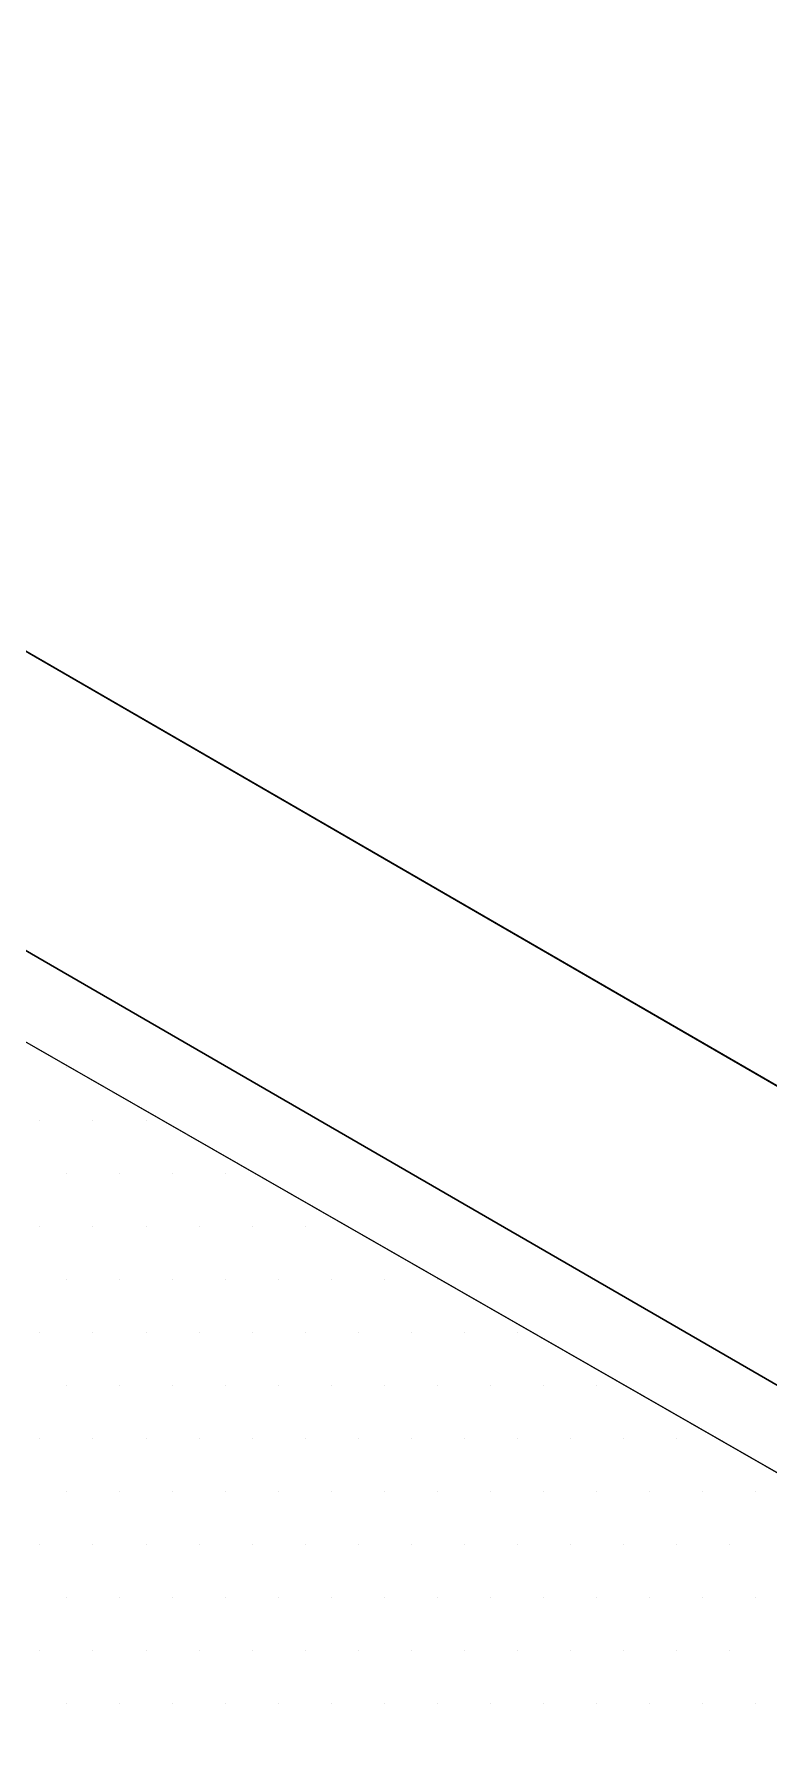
# Model space of a CAD drawing. Header units: inches. Extents: x -26 to 76, y -16 to 22.
# Drawn here: x 47.328 to 47.588, y 6.626 to 7.229 of the extents above; entities that cross this region are included whole.
import ezdxf

# ---------------------------------------------------------------- set-up
doc = ezdxf.new("R2010")
doc.units = ezdxf.units.IN
doc.header["$MEASUREMENT"] = 0
for name, color, linetype, lineweight in [('.ATI-HATCH', 7, 'Continuous', 0), ('G-ANNO-TTLB', 7, 'Continuous', 0), ('T', 7, 'Continuous', 0), ('TYVEK', 7, 'Continuous', 0)]:
    doc.layers.add(name, color=color, linetype=linetype, lineweight=lineweight)

# ---------------------------------------------------------------- blocks, each defined once
blk = doc.blocks.new('Block_352')
at = {"layer": '.ATI-HATCH'}
blk.add_lwpolyline([(46.98214, 7.06883), (46.98214, 6.80628), (48.12985, 6.14235), (48.12985, 6.41082)], close=True, dxfattribs=at)
at = {"layer": '.ATI-HATCH', "color": 8, "lineweight": 0, "true_color": 0x808080}
for points in [[(47.3397, 6.86302), (47.3397, 6.86302), (47.3397, 6.86302), (47.3397, 6.86302)], [(47.33033, 6.84426), (47.33033, 6.84426), (47.33033, 6.84426), (47.33033, 6.84426)], [(47.34908, 6.84426), (47.34908, 6.84426), (47.34908, 6.84426), (47.34908, 6.84426)], [(47.36784, 6.84426), (47.36784, 6.84426), (47.36784, 6.84426), (47.36784, 6.84426)], [(47.3397, 6.82551), (47.3397, 6.82551), (47.3397, 6.82551), (47.3397, 6.82551)], [(47.35846, 6.82551), (47.35846, 6.82551), (47.35846, 6.82551), (47.35846, 6.82551)], [(47.37721, 6.82551), (47.37721, 6.82551), (47.37721, 6.82551), (47.37721, 6.82551)], [(47.39597, 6.82551), (47.39597, 6.82551), (47.39597, 6.82551), (47.39597, 6.82551)], [(47.33033, 6.80675), (47.33033, 6.80675), (47.33033, 6.80675), (47.33033, 6.80675)], [(47.34908, 6.80675), (47.34908, 6.80675), (47.34908, 6.80675), (47.34908, 6.80675)], [(47.36784, 6.80675), (47.36784, 6.80675), (47.36784, 6.80675), (47.36784, 6.80675)], [(47.38659, 6.80675), (47.38659, 6.80675), (47.38659, 6.80675), (47.38659, 6.80675)], [(47.40535, 6.80675), (47.40535, 6.80675), (47.40535, 6.80675), (47.40535, 6.80675)], [(47.4241, 6.80675), (47.4241, 6.80675), (47.4241, 6.80675), (47.4241, 6.80675)], [(47.3397, 6.78799), (47.3397, 6.78799), (47.3397, 6.78799), (47.3397, 6.78799)], [(47.35846, 6.78799), (47.35846, 6.78799), (47.35846, 6.78799), (47.35846, 6.78799)], [(47.37721, 6.78799), (47.37721, 6.78799), (47.37721, 6.78799), (47.37721, 6.78799)], [(47.39597, 6.78799), (47.39597, 6.78799), (47.39597, 6.78799), (47.39597, 6.78799)], [(47.41473, 6.78799), (47.41473, 6.78799), (47.41473, 6.78799), (47.41473, 6.78799)], [(47.43348, 6.78799), (47.43348, 6.78799), (47.43348, 6.78799), (47.43348, 6.78799)], [(47.45224, 6.78799), (47.45224, 6.78799), (47.45224, 6.78799), (47.45224, 6.78799)], [(47.47099, 6.78799), (47.47099, 6.78799), (47.47099, 6.78799), (47.47099, 6.78799)], [(47.33033, 6.76924), (47.33033, 6.76924), (47.33033, 6.76924), (47.33033, 6.76924)], [(47.34908, 6.76924), (47.34908, 6.76924), (47.34908, 6.76924), (47.34908, 6.76924)], [(47.36784, 6.76924), (47.36784, 6.76924), (47.36784, 6.76924), (47.36784, 6.76924)], [(47.38659, 6.76924), (47.38659, 6.76924), (47.38659, 6.76924), (47.38659, 6.76924)], [(47.40535, 6.76924), (47.40535, 6.76924), (47.40535, 6.76924), (47.40535, 6.76924)], [(47.4241, 6.76924), (47.4241, 6.76924), (47.4241, 6.76924), (47.4241, 6.76924)], [(47.44286, 6.76924), (47.44286, 6.76924), (47.44286, 6.76924), (47.44286, 6.76924)], [(47.46162, 6.76924), (47.46162, 6.76924), (47.46162, 6.76924), (47.46162, 6.76924)], [(47.48037, 6.76924), (47.48037, 6.76924), (47.48037, 6.76924), (47.48037, 6.76924)], [(47.49913, 6.76924), (47.49913, 6.76924), (47.49913, 6.76924), (47.49913, 6.76924)], [(47.3397, 6.75048), (47.3397, 6.75048), (47.3397, 6.75048), (47.3397, 6.75048)], [(47.35846, 6.75048), (47.35846, 6.75048), (47.35846, 6.75048), (47.35846, 6.75048)], [(47.37721, 6.75048), (47.37721, 6.75048), (47.37721, 6.75048), (47.37721, 6.75048)], [(47.39597, 6.75048), (47.39597, 6.75048), (47.39597, 6.75048), (47.39597, 6.75048)], [(47.41473, 6.75048), (47.41473, 6.75048), (47.41473, 6.75048), (47.41473, 6.75048)], [(47.43348, 6.75048), (47.43348, 6.75048), (47.43348, 6.75048), (47.43348, 6.75048)], [(47.45224, 6.75048), (47.45224, 6.75048), (47.45224, 6.75048), (47.45224, 6.75048)], [(47.47099, 6.75048), (47.47099, 6.75048), (47.47099, 6.75048), (47.47099, 6.75048)], [(47.48975, 6.75048), (47.48975, 6.75048), (47.48975, 6.75048), (47.48975, 6.75048)], [(47.5085, 6.75048), (47.5085, 6.75048), (47.5085, 6.75048), (47.5085, 6.75048)], [(47.52726, 6.75048), (47.52726, 6.75048), (47.52726, 6.75048), (47.52726, 6.75048)], [(47.33033, 6.73173), (47.33033, 6.73173), (47.33033, 6.73173), (47.33033, 6.73173)], [(47.34908, 6.73173), (47.34908, 6.73173), (47.34908, 6.73173), (47.34908, 6.73173)], [(47.36784, 6.73173), (47.36784, 6.73173), (47.36784, 6.73173), (47.36784, 6.73173)], [(47.38659, 6.73173), (47.38659, 6.73173), (47.38659, 6.73173), (47.38659, 6.73173)], [(47.40535, 6.73173), (47.40535, 6.73173), (47.40535, 6.73173), (47.40535, 6.73173)], [(47.4241, 6.73173), (47.4241, 6.73173), (47.4241, 6.73173), (47.4241, 6.73173)], [(47.44286, 6.73173), (47.44286, 6.73173), (47.44286, 6.73173), (47.44286, 6.73173)], [(47.46162, 6.73173), (47.46162, 6.73173), (47.46162, 6.73173), (47.46162, 6.73173)], [(47.48037, 6.73173), (47.48037, 6.73173), (47.48037, 6.73173), (47.48037, 6.73173)], [(47.49913, 6.73173), (47.49913, 6.73173), (47.49913, 6.73173), (47.49913, 6.73173)], [(47.51788, 6.73173), (47.51788, 6.73173), (47.51788, 6.73173), (47.51788, 6.73173)], [(47.53664, 6.73173), (47.53664, 6.73173), (47.53664, 6.73173), (47.53664, 6.73173)], [(47.55539, 6.73173), (47.55539, 6.73173), (47.55539, 6.73173), (47.55539, 6.73173)], [(47.3397, 6.71297), (47.3397, 6.71297), (47.3397, 6.71297), (47.3397, 6.71297)], [(47.35846, 6.71297), (47.35846, 6.71297), (47.35846, 6.71297), (47.35846, 6.71297)], [(47.37721, 6.71297), (47.37721, 6.71297), (47.37721, 6.71297), (47.37721, 6.71297)], [(47.39597, 6.71297), (47.39597, 6.71297), (47.39597, 6.71297), (47.39597, 6.71297)], [(47.41473, 6.71297), (47.41473, 6.71297), (47.41473, 6.71297), (47.41473, 6.71297)], [(47.43348, 6.71297), (47.43348, 6.71297), (47.43348, 6.71297), (47.43348, 6.71297)], [(47.45224, 6.71297), (47.45224, 6.71297), (47.45224, 6.71297), (47.45224, 6.71297)], [(47.47099, 6.71297), (47.47099, 6.71297), (47.47099, 6.71297), (47.47099, 6.71297)], [(47.48975, 6.71297), (47.48975, 6.71297), (47.48975, 6.71297), (47.48975, 6.71297)], [(47.5085, 6.71297), (47.5085, 6.71297), (47.5085, 6.71297), (47.5085, 6.71297)], [(47.52726, 6.71297), (47.52726, 6.71297), (47.52726, 6.71297), (47.52726, 6.71297)], [(47.54602, 6.71297), (47.54602, 6.71297), (47.54602, 6.71297), (47.54602, 6.71297)], [(47.56477, 6.71297), (47.56477, 6.71297), (47.56477, 6.71297), (47.56477, 6.71297)], [(47.58353, 6.71297), (47.58353, 6.71297), (47.58353, 6.71297), (47.58353, 6.71297)], [(47.33033, 6.69422), (47.33033, 6.69422), (47.33033, 6.69422), (47.33033, 6.69422)], [(47.34908, 6.69422), (47.34908, 6.69422), (47.34908, 6.69422), (47.34908, 6.69422)], [(47.36784, 6.69422), (47.36784, 6.69422), (47.36784, 6.69422), (47.36784, 6.69422)], [(47.38659, 6.69422), (47.38659, 6.69422), (47.38659, 6.69422), (47.38659, 6.69422)], [(47.40535, 6.69422), (47.40535, 6.69422), (47.40535, 6.69422), (47.40535, 6.69422)], [(47.4241, 6.69422), (47.4241, 6.69422), (47.4241, 6.69422), (47.4241, 6.69422)], [(47.44286, 6.69422), (47.44286, 6.69422), (47.44286, 6.69422), (47.44286, 6.69422)], [(47.46162, 6.69422), (47.46162, 6.69422), (47.46162, 6.69422), (47.46162, 6.69422)], [(47.48037, 6.69422), (47.48037, 6.69422), (47.48037, 6.69422), (47.48037, 6.69422)], [(47.49913, 6.69422), (47.49913, 6.69422), (47.49913, 6.69422), (47.49913, 6.69422)], [(47.51788, 6.69422), (47.51788, 6.69422), (47.51788, 6.69422), (47.51788, 6.69422)], [(47.53664, 6.69422), (47.53664, 6.69422), (47.53664, 6.69422), (47.53664, 6.69422)], [(47.55539, 6.69422), (47.55539, 6.69422), (47.55539, 6.69422), (47.55539, 6.69422)], [(47.57415, 6.69422), (47.57415, 6.69422), (47.57415, 6.69422), (47.57415, 6.69422)], [(47.3397, 6.67546), (47.3397, 6.67546), (47.3397, 6.67546), (47.3397, 6.67546)], [(47.35846, 6.67546), (47.35846, 6.67546), (47.35846, 6.67546), (47.35846, 6.67546)], [(47.37721, 6.67546), (47.37721, 6.67546), (47.37721, 6.67546), (47.37721, 6.67546)], [(47.39597, 6.67546), (47.39597, 6.67546), (47.39597, 6.67546), (47.39597, 6.67546)], [(47.41473, 6.67546), (47.41473, 6.67546), (47.41473, 6.67546), (47.41473, 6.67546)], [(47.43348, 6.67546), (47.43348, 6.67546), (47.43348, 6.67546), (47.43348, 6.67546)], [(47.45224, 6.67546), (47.45224, 6.67546), (47.45224, 6.67546), (47.45224, 6.67546)], [(47.47099, 6.67546), (47.47099, 6.67546), (47.47099, 6.67546), (47.47099, 6.67546)], [(47.48975, 6.67546), (47.48975, 6.67546), (47.48975, 6.67546), (47.48975, 6.67546)], [(47.5085, 6.67546), (47.5085, 6.67546), (47.5085, 6.67546), (47.5085, 6.67546)], [(47.52726, 6.67546), (47.52726, 6.67546), (47.52726, 6.67546), (47.52726, 6.67546)], [(47.54602, 6.67546), (47.54602, 6.67546), (47.54602, 6.67546), (47.54602, 6.67546)], [(47.56477, 6.67546), (47.56477, 6.67546), (47.56477, 6.67546), (47.56477, 6.67546)], [(47.58353, 6.67546), (47.58353, 6.67546), (47.58353, 6.67546), (47.58353, 6.67546)], [(47.33033, 6.6567), (47.33033, 6.6567), (47.33033, 6.6567), (47.33033, 6.6567)], [(47.34908, 6.6567), (47.34908, 6.6567), (47.34908, 6.6567), (47.34908, 6.6567)], [(47.36784, 6.6567), (47.36784, 6.6567), (47.36784, 6.6567), (47.36784, 6.6567)], [(47.38659, 6.6567), (47.38659, 6.6567), (47.38659, 6.6567), (47.38659, 6.6567)], [(47.40535, 6.6567), (47.40535, 6.6567), (47.40535, 6.6567), (47.40535, 6.6567)], [(47.4241, 6.6567), (47.4241, 6.6567), (47.4241, 6.6567), (47.4241, 6.6567)], [(47.44286, 6.6567), (47.44286, 6.6567), (47.44286, 6.6567), (47.44286, 6.6567)], [(47.46162, 6.6567), (47.46162, 6.6567), (47.46162, 6.6567), (47.46162, 6.6567)], [(47.48037, 6.6567), (47.48037, 6.6567), (47.48037, 6.6567), (47.48037, 6.6567)], [(47.49913, 6.6567), (47.49913, 6.6567), (47.49913, 6.6567), (47.49913, 6.6567)], [(47.51788, 6.6567), (47.51788, 6.6567), (47.51788, 6.6567), (47.51788, 6.6567)], [(47.53664, 6.6567), (47.53664, 6.6567), (47.53664, 6.6567), (47.53664, 6.6567)], [(47.55539, 6.6567), (47.55539, 6.6567), (47.55539, 6.6567), (47.55539, 6.6567)], [(47.57415, 6.6567), (47.57415, 6.6567), (47.57415, 6.6567), (47.57415, 6.6567)], [(47.3397, 6.63795), (47.3397, 6.63795), (47.3397, 6.63795), (47.3397, 6.63795)], [(47.35846, 6.63795), (47.35846, 6.63795), (47.35846, 6.63795), (47.35846, 6.63795)], [(47.37721, 6.63795), (47.37721, 6.63795), (47.37721, 6.63795), (47.37721, 6.63795)], [(47.39597, 6.63795), (47.39597, 6.63795), (47.39597, 6.63795), (47.39597, 6.63795)], [(47.41473, 6.63795), (47.41473, 6.63795), (47.41473, 6.63795), (47.41473, 6.63795)], [(47.43348, 6.63795), (47.43348, 6.63795), (47.43348, 6.63795), (47.43348, 6.63795)], [(47.45224, 6.63795), (47.45224, 6.63795), (47.45224, 6.63795), (47.45224, 6.63795)], [(47.47099, 6.63795), (47.47099, 6.63795), (47.47099, 6.63795), (47.47099, 6.63795)], [(47.48975, 6.63795), (47.48975, 6.63795), (47.48975, 6.63795), (47.48975, 6.63795)], [(47.5085, 6.63795), (47.5085, 6.63795), (47.5085, 6.63795), (47.5085, 6.63795)], [(47.52726, 6.63795), (47.52726, 6.63795), (47.52726, 6.63795), (47.52726, 6.63795)], [(47.54602, 6.63795), (47.54602, 6.63795), (47.54602, 6.63795), (47.54602, 6.63795)], [(47.56477, 6.63795), (47.56477, 6.63795), (47.56477, 6.63795), (47.56477, 6.63795)], [(47.58353, 6.63795), (47.58353, 6.63795), (47.58353, 6.63795), (47.58353, 6.63795)]]:
    blk.add_open_spline(points, degree=3, dxfattribs=at)

msp = doc.modelspace()

# ---------------------------------------------------------------- hatches: boundary and pattern name
at = {"layer": 'G-ANNO-TTLB', "true_color": 0xff00ff, "transparency": 33554687}
h = msp.add_hatch(color=6, dxfattribs=at)
edge = h.paths.add_edge_path()
edge.add_spline(control_points=[(71.22733, -15.13455), (71.22733, -15.13455), (30.5273, -15.13455), (30.5273, -15.13455), (30.5273, -15.13455), (30.5273, 19.00075), (30.5273, 19.00075), (30.5273, 19.00075), (71.22733, 19.00075), (71.22733, 19.00075), (71.22733, 19.00075), (71.22733, -15.13455), (71.22733, -15.13455)], knot_values=[0, 0, 0, 0, 1, 1, 1, 2, 2, 2, 3, 3, 3, 4, 4, 4, 4], degree=3, periodic=0)
edge = h.paths.add_edge_path()
edge.add_spline(control_points=[(30.65233, 18.87572), (30.65233, 18.87572), (30.65233, -15.00951), (30.65233, -15.00951), (30.65233, -15.00951), (71.10229, -15.00951), (71.10229, -15.00951), (71.10229, -15.00951), (71.10229, 18.87572), (71.10229, 18.87572), (71.10229, 18.87572), (30.65233, 18.87572), (30.65233, 18.87572)], knot_values=[0, 0, 0, 0, 1, 1, 1, 2, 2, 2, 3, 3, 3, 4, 4, 4, 4], degree=3, periodic=0)
edge.add_line((30.65233, 18.87572), (30.65233, 18.87572))

# ---------------------------------------------------------------- linework, layer by layer
at = {"layer": 'G-ANNO-TTLB'}
for points in [[(71.22733, -15.13455), (71.22733, -15.13455), (30.5273, -15.13455), (30.5273, -15.13455), (30.5273, -15.13455), (30.5273, 19.00075), (30.5273, 19.00075), (30.5273, 19.00075), (71.22733, 19.00075), (71.22733, 19.00075), (71.22733, 19.00075), (71.22733, -15.13455), (71.22733, -15.13455)], [(30.65233, 18.87572), (30.65233, 18.87572), (30.65233, -15.00951), (30.65233, -15.00951), (30.65233, -15.00951), (71.10229, -15.00951), (71.10229, -15.00951), (71.10229, -15.00951), (71.10229, 18.87572), (71.10229, 18.87572), (71.10229, 18.87572), (30.65233, 18.87572), (30.65233, 18.87572)]]:
    msp.add_open_spline(points, degree=3, knots=[0, 0, 0, 0, 1, 1, 1, 2, 2, 2, 3, 3, 3, 4, 4, 4, 4], dxfattribs=at)
at = {"layer": 'T', "color": 3, "lineweight": 25, "true_color": 0x00ff00}
for p, q in [((47.02717, 7.18283), (47.97817, 6.63269)), ((46.92903, 7.13372), (48.07631, 6.47003))]:
    msp.add_line(p, q, dxfattribs=at)
at = {"layer": 'TYVEK', "color": 3, "lineweight": 25, "true_color": 0x00ff00}
for p, q in [((48.07631, 6.47003), (46.92903, 7.13372)), ((48.12985, 6.41082), (46.98214, 7.06883))]:
    msp.add_line(p, q, dxfattribs=at)
msp.add_lwpolyline([(47.02717, 7.18283), (47.02717, 9.35216), (47.97817, 8.80202), (47.97817, 6.63269), (47.02717, 7.18283)], dxfattribs=at)

# ---------------------------------------------------------------- block references
at = {"layer": '.ATI-HATCH'}
msp.add_blockref('Block_352', (0, 0), dxfattribs=at)

doc.saveas('drawing.dxf')
